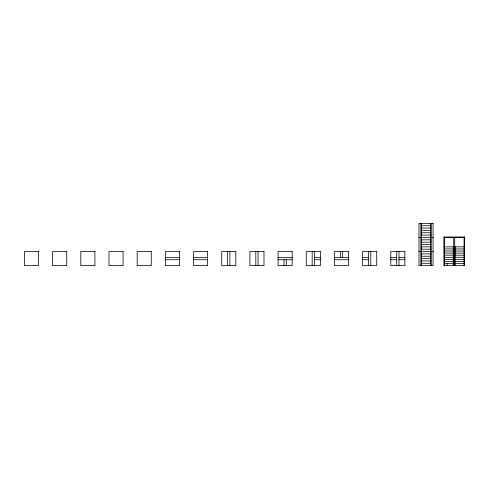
<?xml version="1.0" encoding="UTF-8"?>
<svg xmlns="http://www.w3.org/2000/svg" width="489" height="489" viewBox="0 0 489 489"><rect width="100%" height="100%" fill="white"/><g stroke="black" fill="none" stroke-linecap="round" stroke-linejoin="round"><path stroke-width="0.73" d="M454.684 246.847L455.155 246.377L453.279 246.377L453.279 265.637M421.335 225.71L430.723 225.71M421.335 228.063L430.723 228.063M421.335 230.411L430.723 230.411M421.335 232.758L430.723 232.758M421.335 235.105L430.723 235.105M418.981 237.452L421.206 237.452M421.335 237.452L430.723 237.452M430.852 237.452L433.077 237.452M443.884 237.452L464.55 237.452M421.335 239.806L430.723 239.806M421.335 242.153L430.723 242.153M421.335 244.5L430.723 244.5M421.335 246.847L430.723 246.847M443.884 246.847L464.55 246.847M444.354 248.938L453.279 248.938M455.155 248.938L464.079 248.938M421.335 249.194L430.723 249.194M444.354 251.022L453.279 251.022M455.155 251.022L464.079 251.022M418.981 251.548L421.206 251.548M421.335 251.548L430.723 251.548M430.852 251.548L433.077 251.548M453.841 251.548L455.32 251.548M444.354 253.113L453.279 253.113M455.155 253.106L464.079 253.106M421.335 253.895L430.723 253.895M444.354 255.197L453.279 255.197M455.155 255.197L464.079 255.197M421.335 256.242L430.723 256.242M444.354 257.287L453.279 257.287M455.155 257.281L464.079 257.281M165.355 257.465L179.445 257.465M193.534 257.465L207.629 257.465M278.076 257.465L292.171 257.465M314.433 257.465L320.35 257.465M334.439 257.465L348.529 257.465M362.624 257.465L368.541 257.465M390.803 257.465L396.72 257.465M398.975 257.465L404.892 257.465M421.335 258.589L430.723 258.589M444.354 259.372L453.279 259.372M455.155 259.372L464.079 259.372M165.355 259.72L179.445 259.72M193.534 259.72L207.629 259.72M278.076 259.72L292.171 259.72M314.433 259.72L320.35 259.72M334.439 259.72L348.529 259.72M362.624 259.72L368.541 259.72M390.803 259.72L396.72 259.72M398.975 259.72L404.892 259.72M421.335 260.937L430.723 260.937M444.354 261.462L453.279 261.462M455.155 261.456L464.079 261.456M421.335 263.29L430.723 263.29M444.354 263.547L453.279 263.547M455.155 263.54L464.079 263.54M453.279 246.377L453.749 246.847M464.079 236.988L464.079 265.631M455.155 246.377L455.155 265.631M454.684 237.452L454.684 265.631M453.749 237.452L453.749 265.637M447.166 263.412L447.166 265.637M444.354 236.988L444.354 265.637M431.194 223.363L431.194 265.637M430.723 223.363L430.723 265.637M421.335 223.363L421.335 265.637M420.864 223.363L420.864 265.637M398.975 251.548L398.975 265.637M396.72 251.548L396.72 265.637M370.796 251.548L370.796 265.637M368.541 251.548L368.541 265.637M342.612 251.548L342.612 257.465M340.356 251.548L340.356 257.465M314.433 251.548L314.433 265.637M312.178 251.548L312.178 265.637M286.248 259.72L286.248 265.637M283.999 259.72L283.999 265.637M258.07 251.548L258.07 265.637M255.814 251.548L255.814 265.637M229.891 251.548L229.891 265.637M227.636 251.548L227.636 265.637M433.077 223.363L418.981 223.363L418.981 265.637L433.077 265.637L433.077 223.363M464.55 236.988L443.884 236.988L443.884 265.637L464.55 265.631L464.55 236.988M38.539 251.548L24.45 251.548L24.45 265.637L38.539 265.637L38.539 251.548M66.724 251.548L52.629 251.548L52.629 265.637L66.724 265.637L66.724 251.548M94.903 251.548L80.813 251.548L80.813 265.637L94.903 265.637L94.903 251.548M123.081 251.548L108.992 251.548L108.992 265.637L123.081 265.637L123.081 251.548M151.266 251.548L137.177 251.548L137.177 265.637L151.266 265.637L151.266 251.548M179.445 251.548L165.355 251.548L165.355 265.637L179.445 265.637L179.445 251.548M207.629 251.548L193.534 251.548L193.534 265.637L207.629 265.637L207.629 251.548M235.808 251.548L221.719 251.548L221.719 265.637L235.808 265.637L235.808 251.548M263.987 251.548L249.897 251.548L249.897 265.637L263.987 265.637L263.987 251.548M292.171 251.548L278.076 251.548L278.076 265.637L292.171 265.637L292.171 251.548M320.35 251.548L306.261 251.548L306.261 265.637L320.35 265.637L320.35 251.548M348.529 251.548L334.439 251.548L334.439 265.637L348.529 265.637L348.529 251.548M376.713 251.548L362.624 251.548L362.624 265.637L376.713 265.637L376.713 251.548M404.892 251.548L390.803 251.548L390.803 265.637L404.892 265.637L404.892 251.548"/></g></svg>
